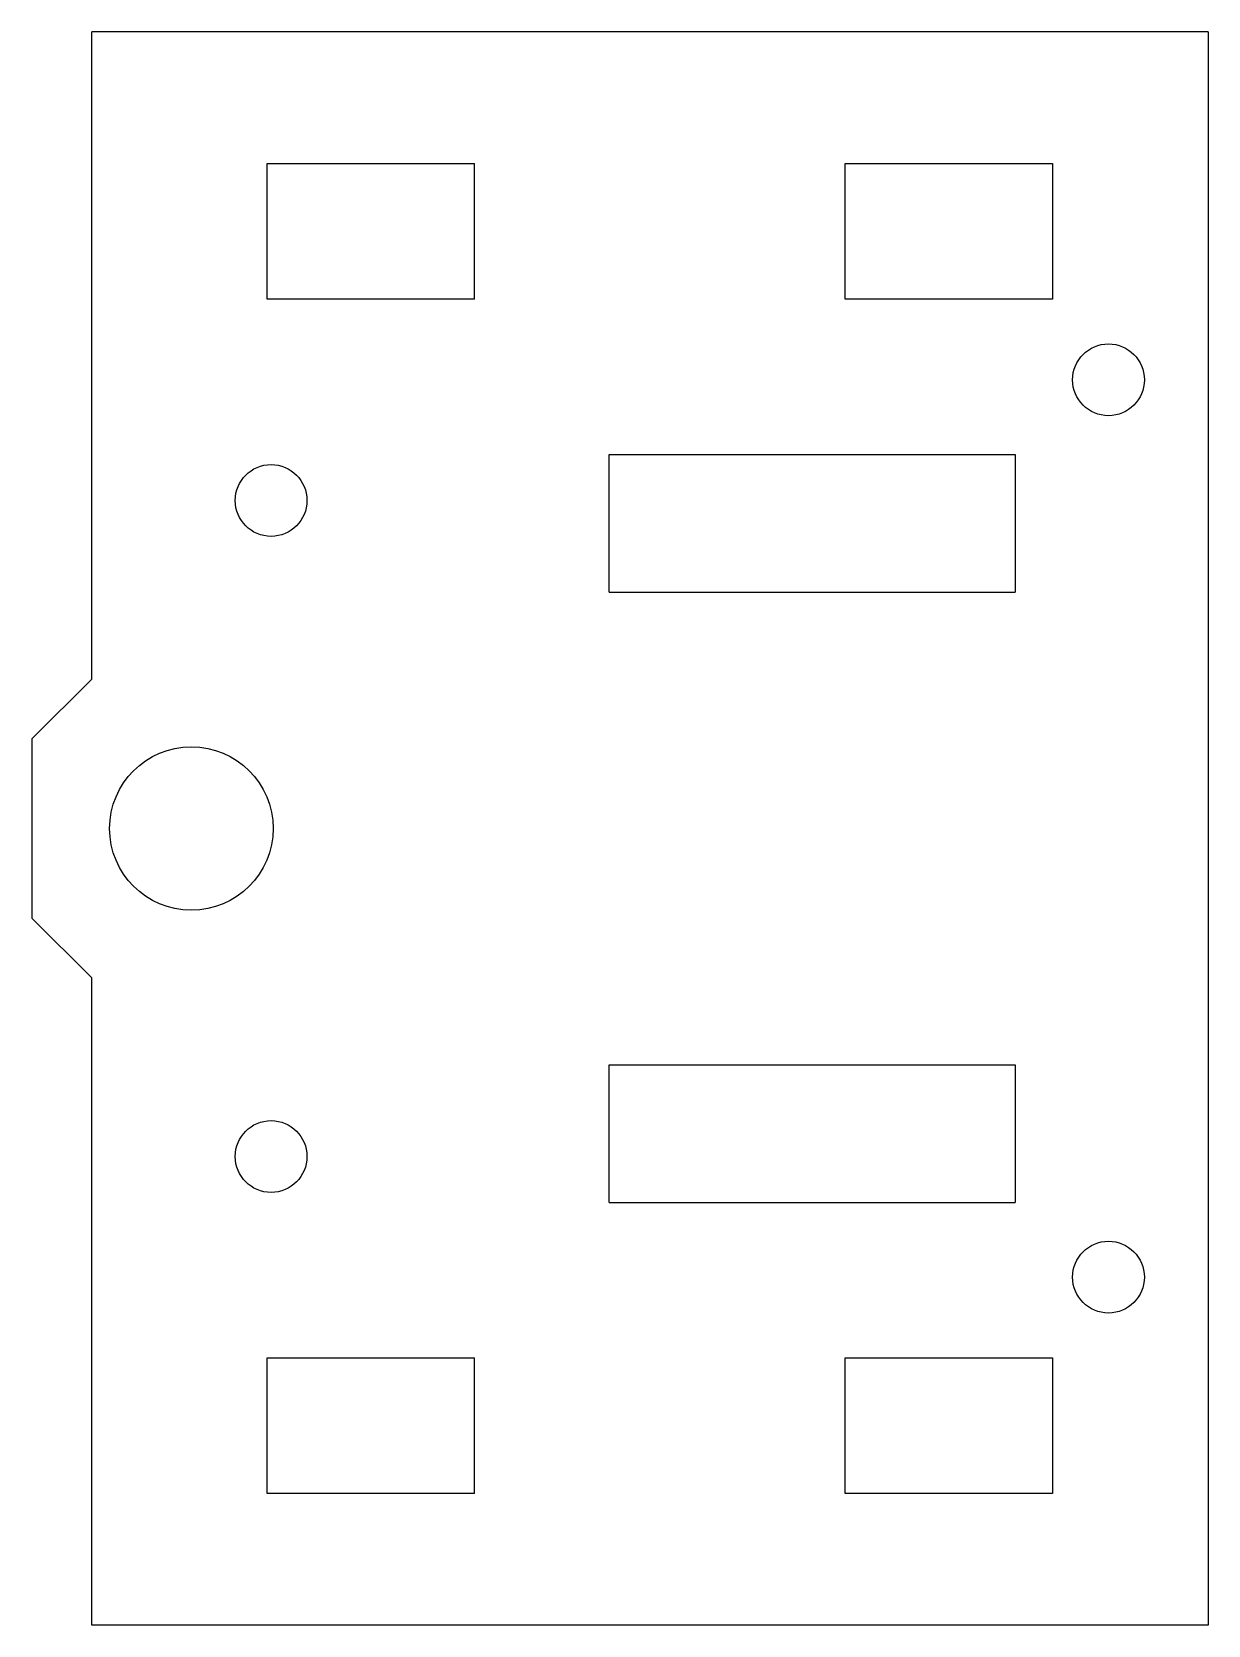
# Model space of a CAD drawing. Header units: inches. Extents: x 27.3 to 86.3, y 7.5 to 87.4.
import ezdxf

# ---------------------------------------------------------------- set-up
doc = ezdxf.new("R2010")
doc.units = ezdxf.units.IN
doc.header["$MEASUREMENT"] = 0

msp = doc.modelspace()

# ---------------------------------------------------------------- linework, layer by layer
for p, q in [((86.284, 87.366), (30.284, 87.366)), ((30.284, 54.905), (30.284, 87.366)), ((86.284, 87.366), (86.284, 7.466)), ((39.084, 80.766), (49.484, 80.766)), ((39.084, 73.966), (39.084, 80.766)), ((49.484, 73.966), (49.484, 80.766)), ((68.084, 80.766), (78.484, 80.766)), ((68.084, 73.966), (68.084, 80.766)), ((78.484, 80.766), (78.484, 73.966)), ((49.484, 73.966), (39.084, 73.966)), ((78.484, 73.966), (68.084, 73.966)), ((56.233, 66.166), (76.602, 66.166)), ((56.233, 59.266), (56.233, 66.166)), ((76.602, 66.166), (76.602, 59.266)), ((56.233, 59.266), (76.602, 59.266)), ((27.284, 51.905), (30.284, 54.905)), ((27.284, 51.905), (27.284, 42.927)), ((27.284, 42.927), (30.284, 39.927)), ((30.284, 7.466), (30.284, 39.927)), ((56.233, 28.666), (56.233, 35.566)), ((56.233, 35.566), (76.602, 35.566)), ((76.602, 35.566), (76.602, 28.666)), ((56.233, 28.666), (76.602, 28.666)), ((39.084, 20.866), (49.484, 20.866)), ((39.084, 14.066), (39.084, 20.866)), ((49.484, 14.066), (49.484, 20.866)), ((68.084, 20.866), (78.484, 20.866)), ((68.084, 14.066), (68.084, 20.866)), ((78.484, 20.866), (78.484, 14.066)), ((49.484, 14.066), (39.084, 14.066)), ((78.484, 14.066), (68.084, 14.066)), ((86.284, 7.466), (30.284, 7.466))]:
    msp.add_line(p, q)
for centre, radius in [((81.284, 69.916), 1.8), ((39.284, 63.866), 1.8), ((35.284, 47.416), 4.1), ((39.284, 30.966), 1.8), ((81.284, 24.916), 1.8)]:
    msp.add_circle(centre, radius)

doc.saveas('drawing.dxf')
